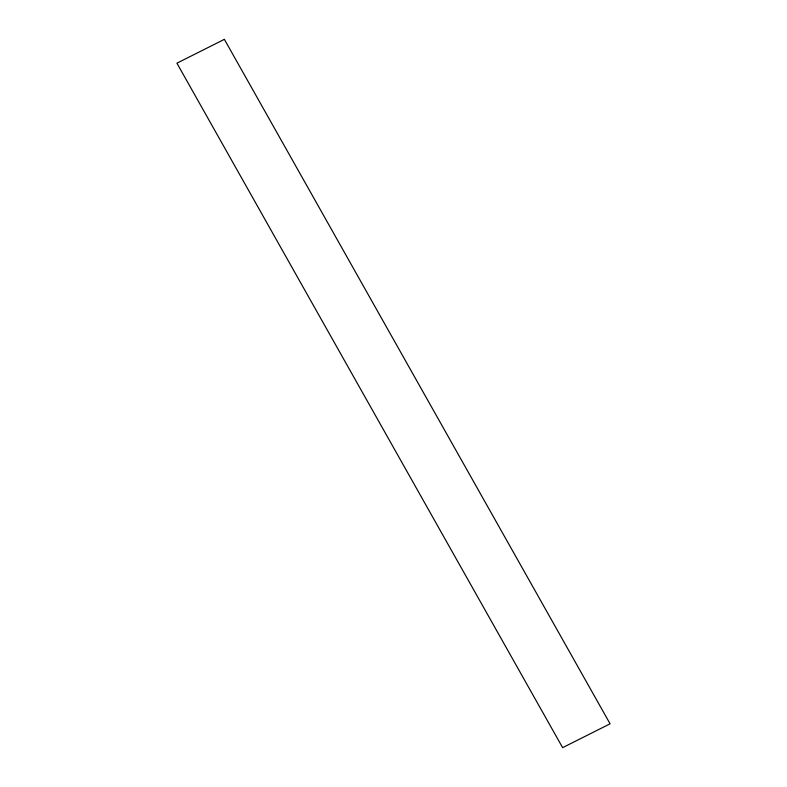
<?xml version="1.0" encoding="UTF-8"?>
<svg xmlns="http://www.w3.org/2000/svg" width="787" height="787" viewBox="0 0 787 787"><rect width="100%" height="100%" fill="white"/><g stroke="black" fill="none" stroke-linecap="round" stroke-linejoin="round"><path stroke-width="1.18" d="M224.374 39.35L176.918 63.186L562.626 747.65L610.082 723.814L224.374 39.35"/></g></svg>
